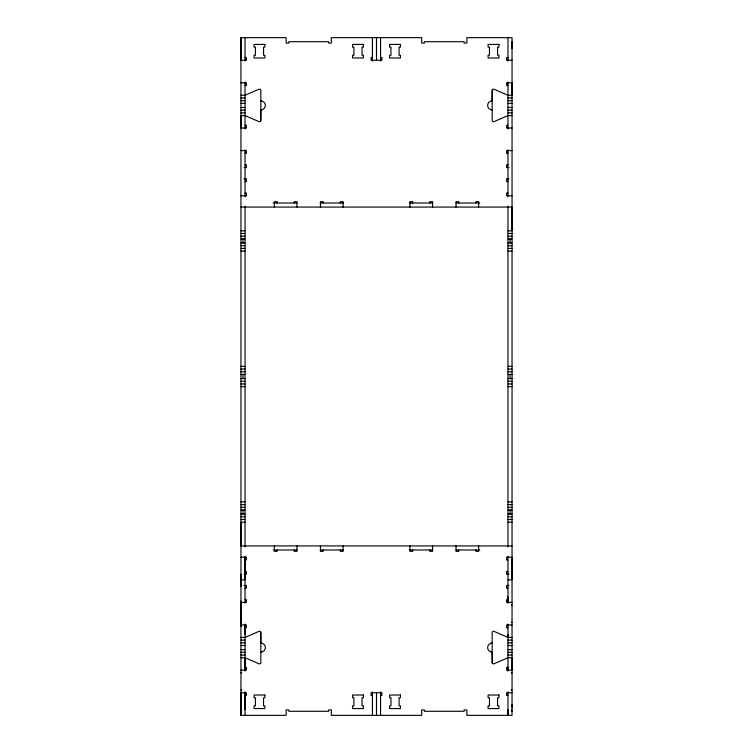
<?xml version="1.0" encoding="UTF-8"?>
<svg xmlns="http://www.w3.org/2000/svg" width="753" height="753" viewBox="0 0 753 753"><rect width="100%" height="100%" fill="white"/><g stroke="black" fill="none" stroke-linecap="round" stroke-linejoin="round"><path stroke-width="1.13" d="M245.026 57.529L246.382 57.529L246.382 60.24L240.96 60.24L240.96 37.65L286.14 37.65L286.14 43.072L288.851 43.072L288.851 41.716L328.609 41.716L328.609 43.072L331.32 43.072L331.32 37.65L421.68 37.65L421.68 43.072L424.391 43.072L424.391 41.716L464.149 41.716L464.149 43.072L466.86 43.072L466.86 37.65L512.04 37.65L512.04 715.35L466.86 715.35L466.86 709.928L464.149 709.928L464.149 711.284L424.391 711.284L424.391 709.928L421.68 709.928L421.68 715.35L331.32 715.35L331.32 709.928L328.609 709.928L328.609 711.284L288.851 711.284L288.851 709.928L286.14 709.928L286.14 715.35L240.96 715.35L240.96 692.76L246.382 692.76L246.382 695.471L245.026 695.471M240.96 715.35L240.96 574.144M245.026 709.702L245.026 692.76M245.026 670.17L245.026 657.745L240.96 657.745M245.026 634.308L245.026 624.99M245.026 557.22L245.026 579.81L240.96 579.81M507.974 709.702L507.974 715.35L507.974 691.819M507.974 670.17L507.974 667.064M512.04 637.415L507.974 637.415L507.974 634.308M507.974 602.4L507.974 596.753M512.04 707.218L512.04 704.507M512.04 48.493L512.04 41.716M512.04 566.736L512.04 566.256M260.679 121.017L260.839 109.938A4.518 4.518 0 0 0 265.357 105.42A4.518 4.518 0 0 0 260.839 100.902M492.321 89.823L492.161 100.902A4.518 4.518 0 0 0 487.643 105.42A4.518 4.518 0 0 0 492.161 109.938M372.434 57.529L371.078 57.529L371.078 60.24L381.922 60.24L381.922 57.529L380.566 57.529M507.974 57.529L506.618 57.529L506.618 60.24L512.04 60.24M240.96 82.83L246.382 82.83L246.382 85.541L245.026 85.541M507.974 85.541L506.618 85.541L506.618 82.83L512.04 82.83L512.04 95.255L507.974 95.255L494.053 89.221A1.355 1.355 0 0 0 492.161 90.464L492.161 120.376A1.355 1.355 0 0 0 494.053 121.619L507.974 115.585L512.04 115.585M240.96 95.255L245.026 95.255L258.947 89.221A1.355 1.355 0 0 1 260.839 90.464L260.839 120.376A1.355 1.355 0 0 1 258.947 121.619L245.026 115.585L240.96 115.585L240.96 128.01L246.382 128.01L246.382 125.299L245.026 125.299M240.96 97.965L245.026 97.965M507.974 97.965L512.04 97.965M240.96 100.676L245.026 100.676M507.974 100.676L512.04 100.676M240.96 103.387L245.026 103.387M507.974 103.387L512.04 103.387M240.96 107.453L245.026 107.453M507.974 107.453L512.04 107.453M240.96 110.164L245.026 110.164M507.974 110.164L512.04 110.164M240.96 112.875L245.026 112.875M507.974 112.875L512.04 112.875M507.974 125.299L506.618 125.299L506.618 128.01L512.04 128.01M240.96 150.6L246.382 150.6L246.382 153.311L245.026 153.311M512.04 150.6L506.618 150.6L506.618 153.311L507.974 153.311M245.026 164.832L246.382 164.832L246.382 167.543L244.01 167.543M507.974 164.832L506.618 164.832L506.618 167.543L508.99 167.543M244.01 178.838L246.382 178.838L246.382 181.548L245.026 181.548M508.99 178.838L506.618 178.838L506.618 181.548L507.974 181.548M245.026 193.069L246.382 193.069L246.382 195.78L240.96 195.78M507.974 193.069L506.618 193.069L506.618 195.78L512.04 195.78M273.198 203.009L296.983 203.009M320.157 203.009L343.632 203.009M409.368 203.009L432.843 203.009M456.017 203.009L479.802 203.009M240.96 207.075L512.04 207.075L512.04 230.794L507.974 230.794M240.96 230.794L245.026 230.794M240.96 233.505L245.026 233.505M507.974 233.505L512.04 233.505M240.96 236.216L245.026 236.216M507.974 236.216L512.04 236.216M240.96 238.927L245.026 238.927M507.974 238.927L512.04 238.927M240.96 242.993L245.026 242.993M507.974 242.993L512.04 242.993M240.96 245.704L245.026 245.704M507.974 245.704L512.04 245.704M240.96 248.415L245.026 248.415M507.974 248.415L512.04 248.415M240.96 251.126L245.026 251.126M507.974 251.126L512.04 251.126M240.96 366.334L245.026 366.334M507.974 366.334L512.04 366.334M240.96 369.045L245.026 369.045M507.974 369.045L512.04 369.045M240.96 371.756L245.026 371.756M507.974 371.756L512.04 371.756M240.96 374.467L245.026 374.467M507.974 374.467L512.04 374.467M240.96 378.533L245.026 378.533M507.974 378.533L512.04 378.533M240.96 381.244L245.026 381.244M507.974 381.244L512.04 381.244M240.96 383.955L245.026 383.955M507.974 383.955L512.04 383.955M240.96 386.666L245.026 386.666M507.974 386.666L512.04 386.666M240.96 501.875L245.026 501.875M507.974 501.875L512.04 501.875M240.96 504.585L245.026 504.585M507.974 504.585L512.04 504.585M240.96 507.296L245.026 507.296M507.974 507.296L512.04 507.296M240.96 510.007L245.026 510.007M507.974 510.007L512.04 510.007M240.96 514.073L245.026 514.073M507.974 514.073L512.04 514.073M240.96 516.784L245.026 516.784M507.974 516.784L512.04 516.784M240.96 519.495L245.026 519.495M507.974 519.495L512.04 519.495M245.026 522.206L240.96 522.206L240.96 545.925L512.04 545.925M507.974 522.206L512.04 522.206M273.198 549.991L296.983 549.991M320.157 549.991L343.632 549.991M409.368 549.991L432.843 549.991M456.017 549.991L479.802 549.991M240.96 557.22L246.382 557.22L246.382 559.931L245.026 559.931M507.974 559.931L506.618 559.931L506.618 557.22L512.04 557.22L512.04 579.81L507.974 579.81M245.026 571.452L246.382 571.452L246.382 574.163L244.01 574.163M507.974 571.452L506.618 571.452L506.618 574.163L508.99 574.163M244.01 585.457L246.382 585.457L246.382 588.168L245.026 588.168M508.99 585.457L506.618 585.457L506.618 588.168L507.974 588.168M245.026 599.689L246.382 599.689L246.382 602.4L240.96 602.4M507.974 599.689L506.618 599.689L506.618 602.4L512.04 602.4M240.96 605.111L241.638 605.111M511.362 605.111L512.04 605.111M240.96 622.279L241.638 622.279M511.362 622.279L512.04 622.279M240.96 624.99L246.382 624.99L246.382 627.701L245.026 627.701M512.04 624.99L506.618 624.99L506.618 627.701L507.974 627.701M240.96 637.415L245.026 637.415L258.947 631.381A1.355 1.355 0 0 1 260.839 632.624L260.839 662.536A1.355 1.355 0 0 1 258.947 663.779L245.026 657.745M240.96 640.125L245.026 640.125M507.974 640.125L512.04 640.125M240.96 642.836L245.026 642.836M507.974 642.836L512.04 642.836M240.96 645.547L245.026 645.547M507.974 645.547L512.04 645.547M240.96 649.613L245.026 649.613M507.974 649.613L512.04 649.613M240.96 652.324L245.026 652.324M507.974 652.324L512.04 652.324M240.96 655.035L245.026 655.035M507.974 655.035L512.04 655.035M245.026 667.459L246.382 667.459L246.382 670.17L240.96 670.17M507.974 667.459L506.618 667.459L506.618 670.17L512.04 670.17L512.04 657.745L507.974 657.745L494.053 663.779A1.355 1.355 0 0 1 492.161 662.536L492.161 632.624A1.355 1.355 0 0 1 494.053 631.381L507.974 637.415M240.96 672.881L241.638 672.881M511.362 672.881L512.04 672.881M240.96 690.049L241.638 690.049M511.362 690.049L512.04 690.049M512.04 692.76L506.618 692.76L506.618 695.471L507.974 695.471M372.434 695.471L371.078 695.471L371.078 692.76L381.922 692.76L381.922 695.471L380.566 695.471M240.96 709.928L241.638 709.928M511.362 709.928L512.04 709.928M240.96 711.284L241.638 711.284M511.362 711.284L512.04 711.284M492.321 663.177L492.161 652.098A4.518 4.518 0 0 1 487.643 647.58A4.518 4.518 0 0 1 492.161 643.062M260.679 631.983L260.839 643.062A4.518 4.518 0 0 1 265.357 647.58A4.518 4.518 0 0 1 260.839 652.098M510.007 238.927L510.007 242.993M510.007 374.467L510.007 378.533M510.007 510.007L510.007 514.073M507.974 37.65L507.974 61.181M507.974 81.889L507.974 128.951M507.974 149.659L507.974 196.702M507.974 206.171L507.974 546.829M507.974 556.298L507.974 603.341M507.974 624.049L507.974 671.111M478.607 207.075L478.607 201.653L475.896 201.653L475.896 203.009M478.607 545.925L478.607 551.347L475.896 551.347L475.896 549.991M458.728 203.009L458.728 201.653L456.017 201.653L456.017 207.075M458.728 549.991L458.728 551.347L456.017 551.347L456.017 545.925M432.523 207.075L432.523 201.653L429.812 201.653L429.812 203.009M432.523 545.925L432.523 551.347L429.812 551.347L429.812 549.991M412.644 203.009L412.644 201.653L409.933 201.653L409.933 207.075M412.644 549.991L412.644 551.347L409.933 551.347L409.933 545.925M380.566 37.65L380.566 61.106M380.566 691.894L380.566 715.35M376.5 37.65L376.5 60.24M376.5 692.76L376.5 715.35M372.434 37.65L372.434 61.106M372.434 691.894L372.434 715.35M343.067 207.075L343.067 201.653L340.356 201.653L340.356 203.009M343.067 545.925L343.067 551.347L340.356 551.347L340.356 549.991M323.188 203.009L323.188 201.653L320.477 201.653L320.477 207.075M323.188 549.991L323.188 551.347L320.477 551.347L320.477 545.925M296.983 207.075L296.983 201.653L294.272 201.653L294.272 203.009M296.983 545.925L296.983 551.347L294.272 551.347L294.272 549.991M277.104 203.009L277.104 201.653L274.393 201.653L274.393 207.075M277.104 549.991L277.104 551.347L274.393 551.347L274.393 545.925M245.026 37.65L245.026 61.181M245.026 81.889L245.026 128.951M245.026 149.659L245.026 196.702M245.026 206.171L245.026 546.829M245.026 556.298L245.026 603.341M245.026 624.049L245.026 671.111M245.026 691.819L245.026 715.35M242.993 238.927L242.993 242.993M242.993 374.467L242.993 378.533M242.993 510.007L242.993 514.073M240.96 37.65L240.96 586.474M240.96 601.045L240.96 626.345M264.905 44.427L254.062 44.427L254.062 47.138L255.418 47.138L255.418 55.27L254.062 55.27L254.062 57.981L264.905 57.981L264.905 55.27L263.55 55.27L263.55 47.138L264.905 47.138L264.905 44.427M363.398 44.427L352.555 44.427L352.555 47.138L353.91 47.138L353.91 55.27L352.555 55.27L352.555 57.981L363.398 57.981L363.398 55.27L362.042 55.27L362.042 47.138L363.398 47.138L363.398 44.427M400.445 44.427L389.602 44.427L389.602 47.138L390.958 47.138L390.958 55.27L389.602 55.27L389.602 57.981L400.445 57.981L400.445 55.27L399.09 55.27L399.09 47.138L400.445 47.138L400.445 44.427M498.938 44.427L488.095 44.427L488.095 47.138L489.45 47.138L489.45 55.27L488.095 55.27L488.095 57.981L498.938 57.981L498.938 55.27L497.582 55.27L497.582 47.138L498.938 47.138L498.938 44.427M264.905 695.019L254.062 695.019L254.062 697.73L255.418 697.73L255.418 705.862L254.062 705.862L254.062 708.573L264.905 708.573L264.905 705.862L263.55 705.862L263.55 697.73L264.905 697.73L264.905 695.019M363.398 695.019L352.555 695.019L352.555 697.73L353.91 697.73L353.91 705.862L352.555 705.862L352.555 708.573L363.398 708.573L363.398 705.862L362.042 705.862L362.042 697.73L363.398 697.73L363.398 695.019M400.445 695.019L389.602 695.019L389.602 697.73L390.958 697.73L390.958 705.862L389.602 705.862L389.602 708.573L400.445 708.573L400.445 705.862L399.09 705.862L399.09 697.73L400.445 697.73L400.445 695.019M498.938 695.019L488.095 695.019L488.095 697.73L489.45 697.73L489.45 705.862L488.095 705.862L488.095 708.573L498.938 708.573L498.938 705.862L497.582 705.862L497.582 697.73L498.938 697.73L498.938 695.019"/></g></svg>
